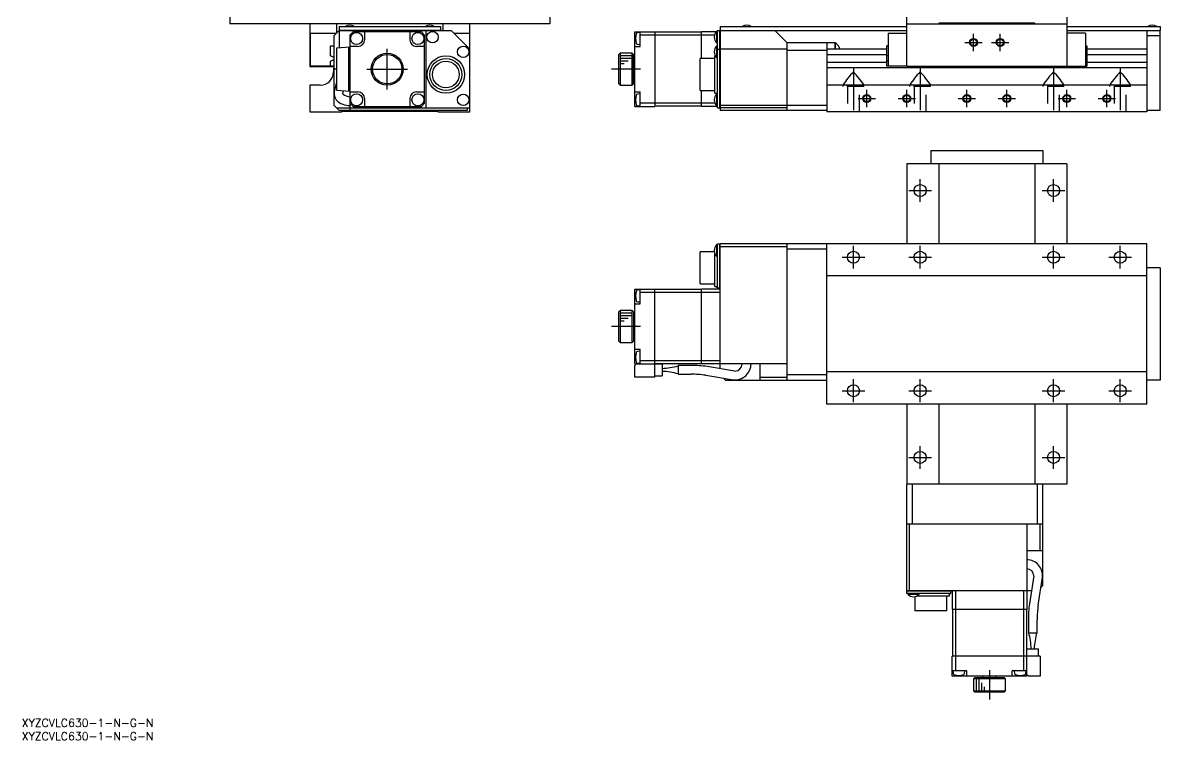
# Model space of a CAD drawing. Extents: x -3 to 875, y -8 to 724.
# Drawn here: x 0.4 to 426.8, y -8 to 260.9 of the extents above; entities that cross this region are included whole.
import ezdxf

# ---------------------------------------------------------------- set-up
doc = ezdxf.new("R2010")
doc.units = 0
doc.header["$LTSCALE"] = 0.5
doc.linetypes.add('CENTER', pattern=[50.8, 31.75, -6.35, 6.35, -6.35])
doc.linetypes.add('DASHED', pattern=[19.05, 12.7, -6.35])
for name, color, linetype in [('MSM_CENTER', 1, 'CENTER'), ('MSM_CONTINUOUS', 7, 'CONTINUOUS'), ('MSM_DASHED', 4, 'DASHED'), ('MSM_NARROW', 5, 'CONTINUOUS'), ('MSM_PART_NUMBER', 7, 'CONTINUOUS')]:
    doc.layers.add(name, color=color, linetype=linetype)
doc.styles.get("Standard").update_dxf_attribs({"font": 'txt.shx', "height": 3, "bigfont": 'bigfont.shx'})

# ---------------------------------------------------------------- blocks, each defined once
blk = doc.blocks.new('*U2')
at = {"layer": 'MSM_PART_NUMBER'}
blk.add_text('XYZCVLC630-1-N-G-N', height=3, dxfattribs=at).set_placement((0, -3))
blk = doc.blocks.new('*U3')
at = {"layer": 'MSM_PART_NUMBER'}
blk.add_text('XYZCVLC630-1-N-G-N', height=3, dxfattribs=at).set_placement((0, -8))

msp = doc.modelspace()

# ---------------------------------------------------------------- linework, layer by layer
at = {"layer": 'MSM_CENTER'}
for p, q in [((356.76, 250.25), (356.76, 256.71)), ((366.76, 250.25), (366.76, 256.71)), ((353.53, 253.48), (359.99, 253.48)), ((363.53, 253.48), (369.99, 253.48)), ((137, 235.88), (137, 251.08)), ((129.4, 243.48), (144.6, 243.48)), ((231.98, 243.48), (221.03, 243.48)), ((311.76, 243.98), (311.76, 225.48)), ((336.76, 243.98), (336.76, 225.48)), ((386.76, 243.98), (386.76, 225.48)), ((411.76, 243.98), (411.76, 225.48)), ((316.76, 229.25), (316.76, 235.71)), ((331.76, 229.25), (331.76, 235.71)), ((354.26, 229.25), (354.26, 235.71)), ((369.26, 229.25), (369.26, 235.71)), ((391.76, 229.25), (391.76, 235.71)), ((406.76, 229.25), (406.76, 235.71)), ((313.53, 232.48), (319.99, 232.48)), ((328.53, 232.48), (334.99, 232.48)), ((351.03, 232.48), (357.49, 232.48)), ((366.03, 232.48), (372.49, 232.48)), ((388.53, 232.48), (394.99, 232.48)), ((403.53, 232.48), (409.99, 232.48)), ((336.76, 193.75), (336.76, 202.25)), ((386.76, 193.75), (386.76, 202.25)), ((332.51, 198), (341.01, 198)), ((382.51, 198), (391.01, 198)), ((311.76, 168.75), (311.76, 177.25)), ((336.76, 168.75), (336.76, 177.25)), ((386.76, 168.75), (386.76, 177.25)), ((411.76, 168.75), (411.76, 177.25)), ((307.51, 173), (316.01, 173)), ((332.51, 173), (341.01, 173)), ((382.51, 173), (391.01, 173)), ((407.51, 173), (416.01, 173)), ((231.98, 147), (221.03, 147)), ((311.76, 118.75), (311.76, 127.25)), ((336.76, 118.75), (336.76, 127.25)), ((386.76, 118.75), (386.76, 127.25)), ((411.76, 118.75), (411.76, 127.25)), ((307.51, 123), (316.01, 123)), ((332.51, 123), (341.01, 123)), ((382.51, 123), (391.01, 123)), ((407.51, 123), (416.01, 123)), ((336.76, 93.75), (336.76, 102.25)), ((386.76, 93.75), (386.76, 102.25)), ((332.51, 98), (341.01, 98)), ((382.51, 98), (391.01, 98)), ((362.76, 18.22), (362.76, 7.27))]:
    msp.add_line(p, q, dxfattribs=at)
at = {"layer": 'MSM_CONTINUOUS'}
for p, q in [((331.76, 244.48), (331.76, 463.48)), ((198, 290.98), (198, 260.48)), ((78, 286.48), (78, 260.48)), ((391.76, 270.48), (391.76, 244.48)), ((198, 260.48), (78, 260.48)), ((108, 260.48), (108, 244.48)), ((118, 260.48), (118, 257.18)), ((158, 257.98), (158, 260.48)), ((168, 227.48), (168, 260.48)), ((331.76, 260.48), (391.76, 260.48)), ((379.76, 260.78), (343.76, 260.78)), ((343.76, 260.78), (343.76, 260.48)), ((379.76, 260.48), (379.76, 260.78)), ((108.2, 244.58), (108.2, 256.98)), ((108.2, 256.98), (118, 256.98)), ((117, 255.98), (119, 257.98)), ((117, 255.98), (117, 229.98)), ((118, 257.18), (118.2, 257.18)), ((119, 259.48), (157, 259.48)), ((119, 259.48), (119, 251.45)), ((119, 258.08), (157, 258.08)), ((119, 257.98), (161, 257.98)), ((124.2, 257.48), (123, 256.28)), ((123, 256.28), (123, 228.98)), ((149.8, 257.48), (124.2, 257.48)), ((128.5, 257.48), (128.5, 254.48)), ((145.5, 257.48), (145.5, 254.48)), ((151, 256.28), (149.8, 257.48)), ((151, 230.68), (151, 256.28)), ((151.5, 257.98), (151.5, 228.98)), ((157, 259.48), (157, 257.98)), ((168, 250.98), (161, 257.98)), ((162, 256.98), (167.8, 256.98)), ((167.8, 256.98), (167.8, 251.18)), ((229.76, 229.48), (229.76, 257.48)), ((229.76, 257.48), (237.26, 257.48)), ((231.76, 257.23), (230.77, 257.14)), ((231.76, 251.98), (231.76, 257.48)), ((237.26, 256.28), (231.76, 256.28)), ((237.26, 257.48), (237.26, 229.48)), ((254.76, 257.38), (237.26, 257.38)), ((254.76, 256.23), (237.26, 256.23)), ((260.32, 257.48), (254.76, 257.48)), ((254.76, 247.48), (254.76, 257.48)), ((259.66, 256.28), (254.76, 256.28)), ((260.76, 257.63), (260.46, 257.63)), ((260.46, 257.63), (260.46, 253.33)), ((260.76, 257.98), (261.66, 257.98)), ((260.76, 228.98), (260.76, 257.98)), ((261.76, 257.88), (261.66, 257.98)), ((261.66, 228.98), (261.66, 257.98)), ((261.76, 259.48), (331.76, 259.48)), ((261.76, 259.48), (261.76, 258.08)), ((261.76, 258.08), (261.86, 257.98)), ((261.76, 257.98), (331.76, 257.98)), ((261.76, 257.98), (261.76, 228.98)), ((286.76, 253.48), (282.26, 257.98)), ((324.76, 256.98), (324.76, 244.58)), ((324.76, 256.98), (331.76, 256.98)), ((391.76, 259.48), (426.76, 259.48)), ((391.76, 257.98), (426.76, 257.98)), ((398.76, 256.98), (391.76, 256.98)), ((398.76, 256.98), (398.76, 244.58)), ((421.76, 257.98), (421.76, 227.48)), ((426.76, 255.98), (421.76, 255.98)), ((426.66, 257.98), (426.76, 258.08)), ((426.76, 259.48), (426.76, 258.08)), ((426.76, 227.98), (426.76, 257.98)), ((115.8, 248.5), (115.8, 252.18)), ((115.8, 252.18), (117, 252.18)), ((123, 251.73), (118, 251.38)), ((122.5, 251.69), (122.5, 235.26)), ((126, 251.98), (123, 251.98)), ((151, 251.98), (148, 251.98)), ((229.76, 251.98), (231.76, 251.98)), ((230.77, 252.81), (231.76, 252.73)), ((260.46, 253.33), (260.76, 253.33)), ((260.76, 252.13), (260.46, 252.13)), ((260.46, 252.13), (260.46, 247.83)), ((286.76, 253.48), (304.76, 253.48)), ((286.76, 253.48), (286.76, 227.98)), ((301.76, 253.48), (301.76, 227.48)), ((304.76, 253.48), (304.76, 250.98)), ((304.96, 253.33), (304.76, 253.33)), ((304.96, 253.33), (304.96, 250.98)), ((306.41, 251.7), (306.41, 250.98)), ((324.26, 244.58), (324.26, 252.18)), ((324.76, 252.18), (324.26, 252.18)), ((398.76, 252.18), (399.26, 252.18)), ((399.26, 252.18), (399.26, 244.58)), ((116.99, 247.81), (115.8, 248.5)), ((118, 251.38), (118, 235.58)), ((224.26, 249.48), (223.76, 248.98)), ((223.76, 237.98), (223.76, 248.98)), ((228.76, 249.48), (224.26, 249.48)), ((224.26, 249.48), (224.26, 237.48)), ((229.26, 248.98), (228.76, 249.48)), ((228.76, 237.48), (228.76, 249.48)), ((229.26, 237.98), (229.26, 248.98)), ((259.76, 247.48), (254.26, 247.48)), ((254.26, 235.48), (254.26, 247.48)), ((259.96, 248.48), (259.76, 248.48)), ((259.76, 234.48), (259.76, 248.48)), ((260.46, 247.83), (260.76, 247.83)), ((260.76, 250.98), (261.66, 250.98)), ((261.76, 250.93), (261.66, 250.98)), ((286.76, 250.98), (261.76, 250.98)), ((301.76, 250.48), (286.76, 250.48)), ((324.26, 250.98), (301.76, 250.98)), ((301.76, 249.01), (324.26, 249.01)), ((324.76, 248.5), (324.26, 248.5)), ((398.76, 248.5), (399.26, 248.5)), ((421.76, 250.98), (399.26, 250.98)), ((399.26, 249.01), (421.76, 249.01)), ((108, 244.48), (116.6, 244.48)), ((117, 244.58), (108.2, 244.58)), ((115.8, 246.45), (116.99, 247.14)), ((115.8, 244.58), (115.8, 246.45)), ((116.6, 244.48), (116.6, 244.58)), ((116.9, 243.98), (116.9, 242.48)), ((116.9, 243.98), (117, 243.98)), ((118, 243.48), (117, 243.48)), ((229.76, 245.98), (229.26, 245.98)), ((324.26, 245.94), (301.76, 245.94)), ((421.76, 243.98), (301.76, 243.98)), ((324.76, 246.45), (324.26, 246.45)), ((331.76, 244.58), (324.26, 244.58)), ((391.76, 244.48), (331.76, 244.48)), ((391.76, 244.58), (399.26, 244.58)), ((398.76, 246.45), (399.26, 246.45)), ((421.76, 245.94), (399.26, 245.94)), ((229.26, 240.98), (229.76, 240.98)), ((108, 237.48), (108, 227.48)), ((111.9, 237.48), (108, 237.48)), ((118, 238.74), (117.13, 235.02)), ((118, 235.58), (123, 235.23)), ((120.35, 234.27), (120.61, 235.39)), ((123, 234.98), (126, 234.98)), ((148, 234.98), (151, 234.98)), ((223.76, 237.98), (224.26, 237.48)), ((224.26, 237.48), (228.76, 237.48)), ((228.76, 237.48), (229.26, 237.98)), ((229.76, 234.98), (231.76, 234.98)), ((231.76, 229.48), (231.76, 234.98)), ((254.26, 235.48), (259.76, 235.48)), ((254.76, 229.48), (254.76, 235.48)), ((421.76, 237.48), (301.76, 237.48)), ((308.01, 237.48), (307.86, 237.61)), ((315.5, 237.48), (315.66, 237.61)), ((333.01, 237.48), (332.86, 237.61)), ((340.5, 237.48), (340.66, 237.61)), ((383.01, 237.48), (382.86, 237.61)), ((390.5, 237.48), (390.66, 237.61)), ((408.01, 237.48), (407.86, 237.61)), ((415.5, 237.48), (415.66, 237.61)), ((120.39, 234.21), (120.35, 234.28)), ((120.47, 234.11), (120.39, 234.21)), ((123, 230.68), (124.2, 229.48)), ((128.5, 232.48), (128.5, 229.48)), ((145.5, 232.48), (145.5, 229.48)), ((149.8, 229.48), (151, 230.68)), ((231.76, 234.23), (230.77, 234.14)), ((237.26, 230.68), (231.76, 230.68)), ((254.76, 230.72), (237.26, 230.72)), ((259.85, 230.68), (254.76, 230.68)), ((259.76, 234.48), (260.76, 234.48)), ((260.76, 234.13), (260.46, 234.13)), ((260.46, 234.13), (260.46, 229.83)), ((108, 227.48), (120, 227.48)), ((117, 229.98), (119, 227.98)), ((118, 228.98), (168, 228.98)), ((167, 227.98), (119, 227.98)), ((120, 227.78), (156, 227.78)), ((120, 227.48), (120, 227.78)), ((123, 228.88), (123.1, 228.98)), ((123, 228.88), (123, 227.98)), ((167, 228.88), (123, 228.88)), ((124.2, 229.48), (149.8, 229.48)), ((156, 227.78), (156, 227.48)), ((156, 227.48), (168, 227.48)), ((167, 228.98), (167, 227.98)), ((229.76, 229.48), (237.26, 229.48)), ((230.77, 229.81), (231.76, 229.73)), ((254.76, 229.58), (237.26, 229.58)), ((260.76, 229.48), (254.76, 229.48)), ((260.46, 229.83), (260.76, 229.83)), ((260.76, 228.98), (261.66, 228.98)), ((261.66, 228.98), (261.76, 229.08)), ((261.76, 229.98), (301.76, 229.98)), ((261.76, 228.88), (261.86, 228.98)), ((286.76, 228.98), (261.76, 228.98)), ((261.76, 228.88), (261.76, 227.98)), ((301.76, 227.98), (261.76, 227.98)), ((421.76, 227.48), (301.76, 227.48)), ((426.76, 227.98), (421.76, 227.98)), ((340.76, 213), (340.76, 208)), ((340.76, 213), (382.76, 213)), ((382.76, 213), (382.76, 208)), ((331.76, 208), (331.76, 178)), ((391.76, 208), (331.76, 208)), ((343.76, 208), (343.76, 178)), ((379.76, 208), (379.76, 178)), ((391.76, 208), (391.76, 178)), ((254.26, 163), (254.26, 175)), ((259.6, 175), (254.26, 175)), ((260.46, 177.65), (260.46, 173.35)), ((260.76, 177.65), (260.46, 177.65)), ((260.76, 178), (261.66, 178)), ((260.76, 161.5), (260.76, 178)), ((261.66, 161.5), (261.66, 178)), ((261.66, 178), (261.76, 177.9)), ((421.76, 178), (261.76, 178)), ((261.76, 131.25), (261.76, 178)), ((261.76, 177), (286.76, 177)), ((286.76, 178), (286.76, 127)), ((301.76, 176), (286.76, 176)), ((301.76, 118), (301.76, 178)), ((421.76, 118), (421.76, 178)), ((259.76, 162), (259.76, 174.42)), ((260.46, 173.35), (260.76, 173.35)), ((426.76, 169), (421.76, 169)), ((426.76, 169), (426.76, 127)), ((254.26, 163), (259.76, 163)), ((421.76, 166), (301.76, 166)), ((229.76, 133), (229.76, 161)), ((229.76, 161), (237.26, 161)), ((231.76, 160.75), (230.77, 160.66)), ((231.76, 155.5), (231.76, 161)), ((237.26, 159.8), (231.76, 159.8)), ((237.26, 128), (237.26, 161)), ((254.76, 160.9), (237.26, 160.9)), ((254.76, 159.76), (237.26, 159.76)), ((261.76, 161), (254.76, 161)), ((254.76, 133), (254.76, 161)), ((261.76, 159.8), (254.76, 159.8)), ((259.76, 162), (260.76, 162)), ((260.46, 162), (260.46, 161.85)), ((260.46, 161.85), (260.76, 161.85)), ((260.76, 161.5), (261.66, 161.5)), ((261.66, 161.5), (261.76, 161.6)), ((229.76, 155.5), (231.76, 155.5)), ((230.77, 156.34), (231.76, 156.25)), ((224.26, 153), (223.76, 152.5)), ((223.76, 141.5), (223.76, 152.5)), ((224.26, 153), (224.26, 141)), ((228.76, 153), (224.26, 153)), ((228.76, 141), (228.76, 153)), ((229.26, 152.5), (228.76, 153)), ((229.26, 152.5), (229.26, 141.5)), ((229.76, 149.5), (229.26, 149.5)), ((223.76, 141.5), (224.26, 141)), ((224.26, 141), (228.76, 141)), ((228.76, 141), (229.26, 141.5)), ((229.26, 144.5), (229.76, 144.5)), ((229.76, 138.5), (231.76, 138.5)), ((231.76, 137.75), (230.77, 137.66)), ((231.76, 133), (231.76, 138.5)), ((229.76, 133), (240.06, 133)), ((229.76, 128), (229.76, 132.5)), ((230.06, 132.5), (229.76, 132.5)), ((230.06, 132.5), (230.06, 133)), ((230.77, 133.34), (231.76, 133.25)), ((237.26, 134.2), (231.76, 134.2)), ((254.76, 134.24), (237.26, 134.24)), ((254.76, 133.1), (237.26, 133.1)), ((240.06, 133), (240.06, 128.6)), ((246.06, 132.45), (246.06, 129.15)), ((250.92, 132.45), (246.06, 132.45)), ((261.76, 134.2), (254.76, 134.2)), ((261.66, 133), (254.76, 133)), ((261.66, 133), (261.76, 133.1)), ((286.76, 133), (261.76, 133)), ((276.76, 127), (276.76, 133)), ((237.26, 128), (229.76, 128)), ((237.26, 128.6), (240.06, 128.6)), ((246.06, 129.15), (250.92, 129.15)), ((256.37, 128.76), (266.82, 127.11)), ((267.34, 130.37), (256.89, 132.02)), ((276.76, 128), (286.76, 128)), ((286.76, 129), (301.76, 129)), ((421.76, 130), (301.76, 130)), ((263.05, 127.71), (263.76, 127)), ((263.76, 127), (301.76, 127)), ((426.76, 127), (421.76, 127)), ((421.76, 118), (301.76, 118)), ((331.76, 118), (331.76, 88)), ((343.76, 118), (343.76, 88)), ((379.76, 118), (379.76, 88)), ((391.76, 118), (391.76, 88)), ((331.86, 88), (331.76, 87.9)), ((391.76, 88), (331.76, 88)), ((331.76, 48), (331.76, 87.9)), ((333.76, 88), (333.76, 73)), ((380.76, 73), (380.76, 88)), ((382.76, 87.9), (382.66, 88)), ((382.76, 50), (382.76, 87.9)), ((382.76, 73), (331.76, 73)), ((332.76, 48), (332.76, 73)), ((376.76, 73), (376.76, 48)), ((381.76, 63), (381.76, 73)), ((382.76, 63), (376.76, 63)), ((379.39, 53.58), (377.73, 43.13)), ((380.99, 42.62), (382.65, 53.07)), ((331.76, 47.9), (331.86, 48)), ((378.5, 48), (331.76, 48)), ((348.26, 47.9), (331.76, 47.9)), ((331.76, 47), (331.76, 47.9)), ((348.26, 47), (331.76, 47)), ((332.11, 47), (332.11, 46.71)), ((336.41, 46.71), (336.41, 47)), ((347.76, 46), (347.76, 47)), ((347.91, 46.71), (347.91, 47)), ((348.16, 48), (348.26, 47.9)), ((348.26, 47), (348.26, 47.9)), ((348.76, 48), (348.76, 41)), ((349.96, 48), (349.96, 41)), ((375.56, 48), (375.56, 41)), ((376.66, 48), (376.76, 47.9)), ((376.76, 47.9), (376.76, 41)), ((382.76, 50), (382.05, 49.29)), ((332.11, 46.71), (336.41, 46.71)), ((334.76, 45.84), (334.76, 40.5)), ((347.76, 46), (335.33, 46)), ((346.76, 40.5), (346.76, 46)), ((347.76, 46.71), (347.91, 46.71)), ((346.76, 40.5), (334.76, 40.5)), ((376.76, 41), (348.76, 41)), ((348.86, 41), (348.86, 23.5)), ((350, 41), (350, 23.5)), ((375.51, 41), (375.51, 23.5)), ((376.66, 41), (376.66, 23.5)), ((377.31, 37.16), (377.31, 32.3)), ((380.61, 32.3), (380.61, 37.16)), ((377.31, 32.3), (380.61, 32.3)), ((376.76, 26.3), (381.16, 26.3)), ((376.76, 16), (376.76, 26.3)), ((381.16, 23.5), (381.16, 26.3)), ((381.76, 23.5), (348.76, 23.5)), ((348.76, 16), (348.76, 23.5)), ((349.96, 23.5), (349.96, 18)), ((375.56, 23.5), (375.56, 18)), ((381.76, 23.5), (381.76, 16)), ((354.26, 18), (348.76, 18)), ((349.01, 18), (349.09, 17.01)), ((353.42, 17.01), (353.51, 18)), ((354.26, 16), (354.26, 18)), ((371.26, 16), (371.26, 18)), ((376.76, 18), (371.26, 18)), ((372.01, 18), (372.09, 17.01)), ((376.42, 17.01), (376.51, 18)), ((376.76, 16), (348.76, 16)), ((357.26, 15.5), (356.76, 15)), ((368.76, 15), (356.76, 15)), ((356.76, 15), (356.76, 10.5)), ((357.26, 15.5), (368.26, 15.5)), ((360.26, 16), (360.26, 15.5)), ((365.26, 15.5), (365.26, 16)), ((368.76, 15), (368.26, 15.5)), ((368.76, 10.5), (368.76, 15)), ((377.26, 16.3), (376.76, 16.3)), ((377.26, 16.3), (377.26, 16)), ((381.76, 16), (377.26, 16)), ((356.76, 10.5), (368.76, 10.5)), ((356.76, 10.5), (357.26, 10)), ((368.26, 10), (357.26, 10)), ((368.26, 10), (368.76, 10.5))]:
    msp.add_line(p, q, dxfattribs=at)
for centre, radius in [((125.5, 254.98), 2.25), ((148.5, 254.98), 2.25), ((154, 255.48), 2.15), ((165.5, 249.98), 2.15), ((356.76, 253.48), 1.23), ((366.76, 253.48), 1.23), ((137, 243.48), 6), ((137, 243.48), 5.5), ((159, 241.48), 7), ((159, 241.48), 6), ((159, 241.48), 5), ((125.5, 231.98), 2.25), ((148.5, 231.98), 2.25), ((165.5, 231.98), 2.15), ((316.76, 232.48), 1.23), ((331.76, 232.48), 1.23), ((354.26, 232.48), 1.23), ((369.26, 232.48), 1.23), ((391.76, 232.48), 1.23), ((406.76, 232.48), 1.23), ((336.76, 198), 2.25), ((386.76, 198), 2.25), ((311.76, 173), 2.25), ((336.76, 173), 2.25), ((386.76, 173), 2.25), ((411.76, 173), 2.25), ((311.76, 123), 2.25), ((336.76, 123), 2.25), ((386.76, 123), 2.25), ((411.76, 123), 2.25), ((336.76, 98), 2.25), ((386.76, 98), 2.25)]:
    msp.add_circle(centre, radius, dxfattribs=at)
for centre, radius, start, end in [((123, 256.98), 3, 56.4427, 123.5573), ((153, 256.98), 3, 56.4427, 123.5573), ((236.06, 254.98), 6, 162.3708, 197.6292), ((230.81, 256.64), 0.5, 95, 162.3708), ((262.56, 255.48), 3, 134.22, 225.78), ((271.76, 256.98), 3, 56.4427, 123.5573), ((423.76, 256.98), 3, 56.4427, 123.5573), ((126, 254.48), 2.5, 270, 0), ((148, 254.48), 2.5, 180, 270), ((230.81, 253.31), 0.5, 197.6292, 265), ((262.56, 249.98), 3, 134.22, 225.78), ((303.39, 250.48), 3.25, 22.061, 61.2734), ((111.9, 242.48), 5, 270, 0), ((334.18, 220.52), 31.38, 135.6092, 147.0188), ((289.33, 220.52), 31.38, 32.9812, 44.3908), ((359.18, 220.52), 31.38, 135.6092, 147.0188), ((314.33, 220.52), 31.38, 32.9812, 44.3908), ((409.18, 220.52), 31.38, 135.6092, 147.0188), ((364.33, 220.52), 31.38, 32.9812, 44.3908), ((434.18, 220.52), 31.38, 135.6092, 147.0188), ((389.33, 220.52), 31.38, 32.9812, 44.3908), ((121.23, 234.43), 4.14, 172.4446, 258.6833), ((126, 232.48), 2.5, 0, 90), ((148, 232.48), 2.5, 90, 180), ((123.58, 239.28), 9.45, 250.4373, 266.4987), ((123.2, 237.52), 4.37, 231.3798, 267.4338), ((236.06, 231.98), 6, 162.3708, 197.6292), ((230.81, 233.64), 0.5, 95, 162.3708), ((262.56, 231.98), 3, 134.22, 225.78), ((230.81, 230.31), 0.5, 197.6292, 265), ((262.56, 175.5), 3, 134.22, 225.78), ((262.56, 164), 3, 199.4712, 201.0395), ((236.06, 158.5), 6, 162.3708, 197.6292), ((230.81, 160.17), 0.5, 95, 162.3708), ((262.56, 164), 3, 221.8103, 225.78), ((230.81, 156.83), 0.5, 197.6292, 265), ((236.06, 135.5), 6, 162.3708, 197.6292), ((230.81, 137.17), 0.5, 95, 162.3708), ((230.81, 133.83), 0.5, 197.6292, 265), ((238.6, 160.21), 28.89, 272.8902, 284.9579), ((251.1, 93.1), 39.35, 81.5412, 90.2655), ((267.39, 133.07), 5.99, 264.6051, 359.3043), ((267.32, 133.1), 2.73, 270.4075, 357.8443), ((238.64, 101.66), 28.62, 74.9841, 87.1678), ((251.1, 93.01), 36.14, 81.6013, 90.2806), ((376.68, 53.63), 5.99, 354.6051, 89.3043), ((376.65, 53.56), 2.73, 0.4075, 87.8443), ((334.26, 48.8), 3, 224.22, 315.78), ((345.76, 48.8), 3, 289.4712, 291.0395), ((345.76, 48.8), 3, 311.8103, 315.78), ((416.66, 37.34), 39.35, 171.5412, 180.2655), ((416.75, 37.34), 36.14, 171.6013, 180.2806), ((349.55, 24.84), 28.89, 2.8902, 14.9579), ((408.09, 24.89), 28.62, 164.9841, 177.1678), ((349.59, 17.06), 0.5, 185, 252.3708), ((351.26, 22.3), 6, 252.3708, 287.6292), ((352.92, 17.06), 0.5, 287.6292, 355), ((372.59, 17.06), 0.5, 185, 252.3708), ((374.26, 22.3), 6, 252.3708, 287.6292), ((375.92, 17.06), 0.5, 287.6292, 355)]:
    msp.add_arc(centre, radius, start, end, dxfattribs=at)
at = {"layer": 'MSM_DASHED'}
for p, q in [((307.86, 236.98), (307.86, 237.61)), ((315.66, 236.98), (307.86, 236.98)), ((309.51, 236.98), (309.51, 227.48)), ((314.01, 227.48), (314.01, 236.98)), ((315.66, 236.98), (315.66, 237.61)), ((332.86, 236.98), (332.86, 237.61)), ((340.66, 236.98), (332.86, 236.98)), ((334.51, 236.98), (334.51, 227.48)), ((339.01, 227.48), (339.01, 236.98)), ((340.66, 236.98), (340.66, 237.61)), ((382.86, 236.98), (382.86, 237.61)), ((390.66, 236.98), (382.86, 236.98)), ((384.51, 236.98), (384.51, 227.48)), ((389.01, 227.48), (389.01, 236.98)), ((390.66, 236.98), (390.66, 237.61)), ((407.86, 236.98), (407.86, 237.61)), ((415.66, 236.98), (407.86, 236.98)), ((409.51, 236.98), (409.51, 227.48)), ((414.01, 227.48), (414.01, 236.98)), ((415.66, 236.98), (415.66, 237.61))]:
    msp.add_line(p, q, dxfattribs=at)
at = {"layer": 'MSM_NARROW'}
for p, q in [((228.76, 248.48), (224.26, 248.48)), ((228.76, 247.48), (224.26, 247.48)), ((227.26, 246.48), (224.26, 246.48)), ((225.76, 245.48), (224.26, 245.48)), ((228.76, 152), (224.26, 152)), ((228.76, 151), (224.26, 151)), ((227.26, 150), (224.26, 150)), ((225.76, 149), (224.26, 149)), ((357.76, 15), (357.76, 10.5)), ((358.76, 15), (358.76, 10.5)), ((359.76, 13.5), (359.76, 10.5)), ((360.76, 12), (360.76, 10.5))]:
    msp.add_line(p, q, dxfattribs=at)
for centre in [(356.76, 253.48), (366.76, 253.48), (316.76, 232.48), (331.76, 232.48), (354.26, 232.48), (369.26, 232.48), (391.76, 232.48), (406.76, 232.48)]:
    msp.add_circle(centre, 1.5, dxfattribs=at)

# ---------------------------------------------------------------- block references
at = {"layer": 'MSM_CONTINUOUS'}
for name in ['*U2', '*U3']:
    msp.add_blockref(name, (0, 0), dxfattribs=at)

doc.saveas('drawing.dxf')
